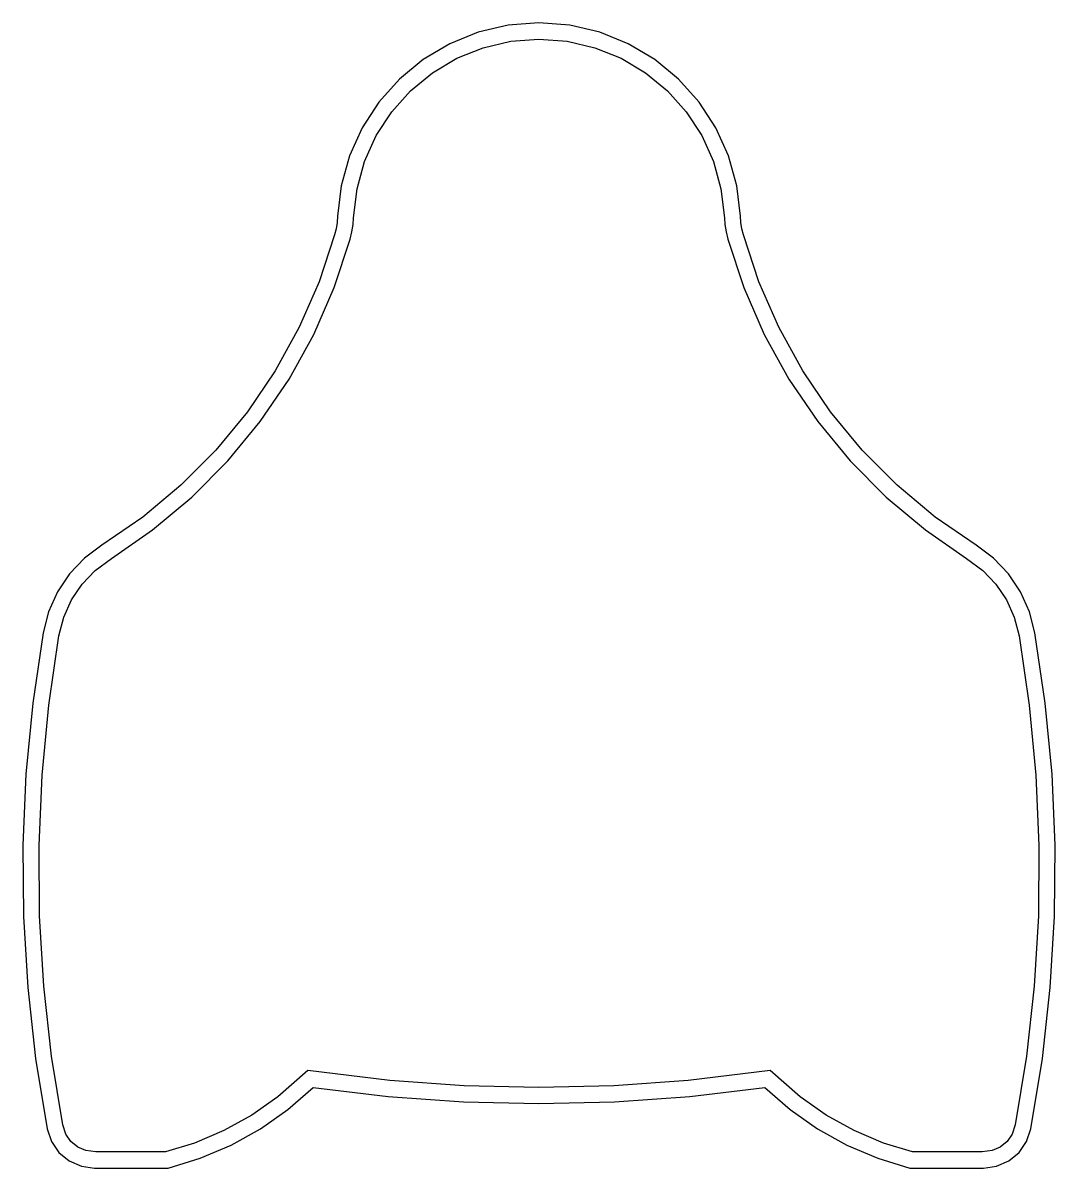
# Model space of a CAD drawing. Header units: millimetres. Extents: x 68 to 132, y 63 to 134.
import ezdxf

# ---------------------------------------------------------------- set-up
doc = ezdxf.new("R2010")
doc.units = ezdxf.units.MM

msp = doc.modelspace()

# ---------------------------------------------------------------- linework, layer by layer
for points in [[(101.905, 133.854), (100, 134), (98.095, 133.854), (96.235, 133.419), (94.462, 132.706), (92.819, 131.731), (91.344, 130.518), (90.07, 129.093), (89.029, 127.491), (88.244, 125.749), (87.734, 123.908), (87.51, 122.011), (87.48, 121.625), (87.419, 121.243), (87.33, 120.867), (86.364, 117.946), (85.133, 115.127), (83.646, 112.434), (81.917, 109.889), (79.961, 107.516), (77.793, 105.333), (75.433, 103.36), (72.901, 101.613), (71.823, 100.808), (70.896, 99.834), (70.145, 98.718), (69.591, 97.492), (69.251, 96.191), (68.608, 91.822), (68.191, 87.425), (68, 83.013), (68.036, 78.596), (68.298, 74.188), (68.787, 69.798), (69.5, 65.44), (69.765, 64.656), (70.233, 63.975), (70.871, 63.447), (71.628, 63.114), (72.447, 63), (77, 63), (78.991, 63.609), (80.907, 64.423), (82.727, 65.434), (84.431, 66.631), (86, 68), (90.649, 67.445), (95.319, 67.111), (100, 67), (104.681, 67.111), (109.351, 67.445), (114, 68), (115.569, 66.631), (117.273, 65.434), (119.093, 64.423), (121.009, 63.609), (123, 63), (127.553, 63), (128.372, 63.114), (129.129, 63.447), (129.767, 63.975), (130.235, 64.656), (130.5, 65.44), (131.213, 69.798), (131.702, 74.188), (131.964, 78.596), (132, 83.013), (131.809, 87.425), (131.392, 91.822), (130.749, 96.191), (130.409, 97.492), (129.855, 98.718), (129.104, 99.834), (128.177, 100.808), (127.099, 101.613), (124.567, 103.36), (122.207, 105.333), (120.039, 107.516), (118.083, 109.889), (116.354, 112.434), (114.867, 115.127), (113.636, 117.946), (112.67, 120.867), (112.581, 121.243), (112.52, 121.625), (112.49, 122.011), (112.266, 123.908), (111.756, 125.749), (110.971, 127.491), (109.93, 129.093), (108.656, 130.518), (107.181, 131.731), (105.538, 132.706), (103.765, 133.419)], [(84.5, 111.91), (86.031, 114.684), (87.299, 117.588), (88.292, 120.594), (88.401, 121.049), (88.473, 121.507), (88.506, 121.912), (88.718, 123.715), (89.188, 125.408), (89.909, 127.01), (90.867, 128.484), (92.038, 129.794), (93.395, 130.911), (94.906, 131.807), (96.537, 132.463), (98.248, 132.863), (100, 132.997), (101.752, 132.863), (103.463, 132.463), (105.094, 131.807), (106.605, 130.911), (107.962, 129.794), (109.133, 128.484), (110.091, 127.01), (110.812, 125.408), (111.282, 123.715), (111.494, 121.912), (111.527, 121.507), (111.599, 121.049), (111.708, 120.594), (112.701, 117.588), (113.969, 114.684), (115.5, 111.91), (117.281, 109.289), (119.297, 106.844), (121.53, 104.595), (123.961, 102.563), (126.516, 100.801), (127.511, 100.058), (128.322, 99.206), (128.979, 98.23), (129.463, 97.158), (129.768, 95.991), (130.398, 91.702), (130.811, 87.356), (131, 82.995), (130.964, 78.63), (130.705, 74.273), (130.222, 69.934), (129.527, 65.682), (129.333, 65.109), (129.022, 64.656), (128.599, 64.306), (128.097, 64.085), (127.484, 64), (123.149, 64), (121.352, 64.55), (119.532, 65.323), (117.804, 66.283), (116.187, 67.419), (114.323, 69.046), (109.256, 68.441), (104.633, 68.11), (100, 68), (95.367, 68.11), (90.744, 68.441), (85.677, 69.046), (83.813, 67.419), (82.196, 66.283), (80.468, 65.323), (78.648, 64.55), (76.851, 64), (72.516, 64), (71.903, 64.085), (71.401, 64.306), (70.978, 64.656), (70.667, 65.109), (70.473, 65.682), (69.778, 69.934), (69.295, 74.273), (69.036, 78.63), (69, 82.995), (69.189, 87.356), (69.602, 91.702), (70.232, 95.991), (70.537, 97.158), (71.021, 98.23), (71.678, 99.206), (72.489, 100.058), (73.484, 100.801), (76.039, 102.563), (78.47, 104.595), (80.703, 106.844), (82.719, 109.289)]]:
    msp.add_lwpolyline(points, close=True)

doc.saveas('drawing.dxf')
